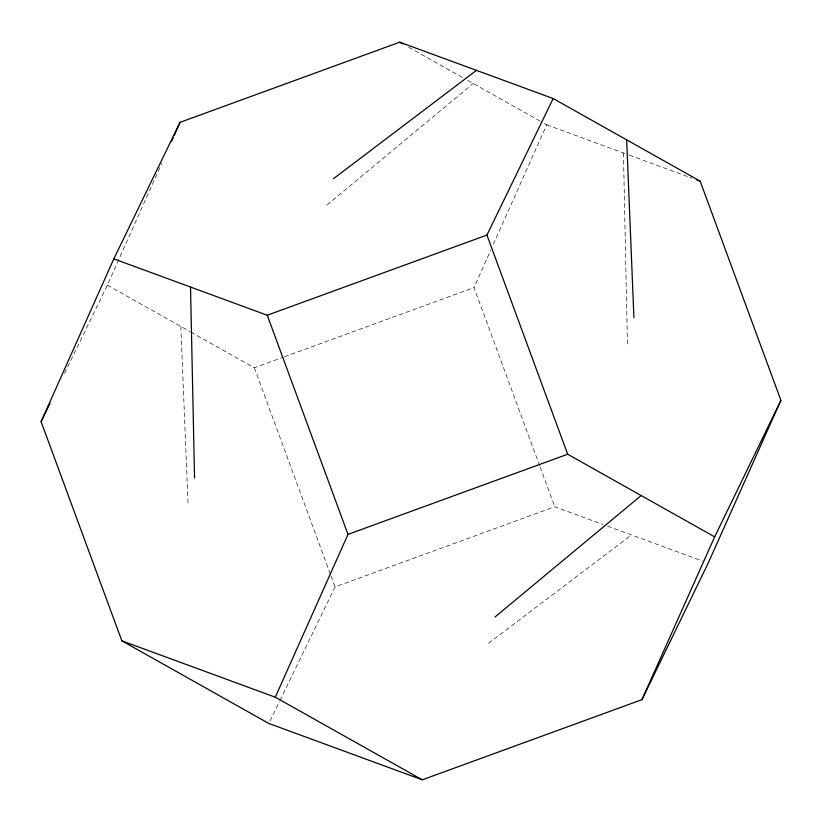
<?xml version="1.0" encoding="UTF-8"?>
<svg xmlns="http://www.w3.org/2000/svg" width="822" height="822" viewBox="0 0 822 822"><rect width="100%" height="100%" fill="white"/><g stroke="black" fill="none" stroke-linecap="round" stroke-linejoin="round"><path stroke-width="0.62" stroke-dasharray="4.11 3.08" d="M64.476 373.486L107.343 285.142L161.739 163.331M539.674 465.827L474.006 287.608L490.744 250.124M493.364 244.278L546.712 124.81L541.143 121.677M269.945 721.161L279.408 701.659M279.963 700.508L335.068 586.929L554.758 506.763L602.701 524.385M327.022 204.976L473.215 83.495M488.515 643.297L631.481 534.947M190.858 332.088L254.327 367.773L283.138 357.262M284.34 356.82L474.006 287.608M546.712 124.81L628.224 154.752M629.426 155.194L691.764 178.097M607.499 526.142L702.204 560.933M408.637 47.183L463.197 77.864M467.656 80.361L540.033 121.06M107.343 285.142L189.738 331.461M540.116 467.03L554.758 506.763M254.327 367.773L330.629 574.886M331.071 576.099L335.068 586.929M180.83 326.457L188.084 504.297M623.436 152.995L627.453 343.966"/><path stroke-width="1.23" d="M41.1 421.665L113.806 258.868L180.039 122.344L399.728 42.179L553.175 98.537L700.159 181.169L780.9 400.335L708.194 563.132L641.961 699.656L422.272 779.821L268.825 723.463L121.841 640.831L41.1 421.665L50.008 403.314M171.675 141.086L173.247 137.572M174.285 135.229L180.039 122.344M422.272 779.821L275.288 697.19L347.994 534.392L267.242 315.237L113.806 258.868M641.961 699.656L714.657 536.858L780.9 400.335M267.242 315.237L486.932 235.071L553.175 98.537M494.978 617.024L641.17 495.543M333.485 178.703L476.452 70.363M347.994 534.392L567.673 454.227L714.657 536.858M696.563 179.854L700.159 181.169M121.841 640.831L275.288 697.19M399.728 42.179L403.068 44.059M486.932 235.071L567.673 454.227M626.662 139.853L633.916 317.703M190.519 287.053L194.547 478.034"/></g></svg>
